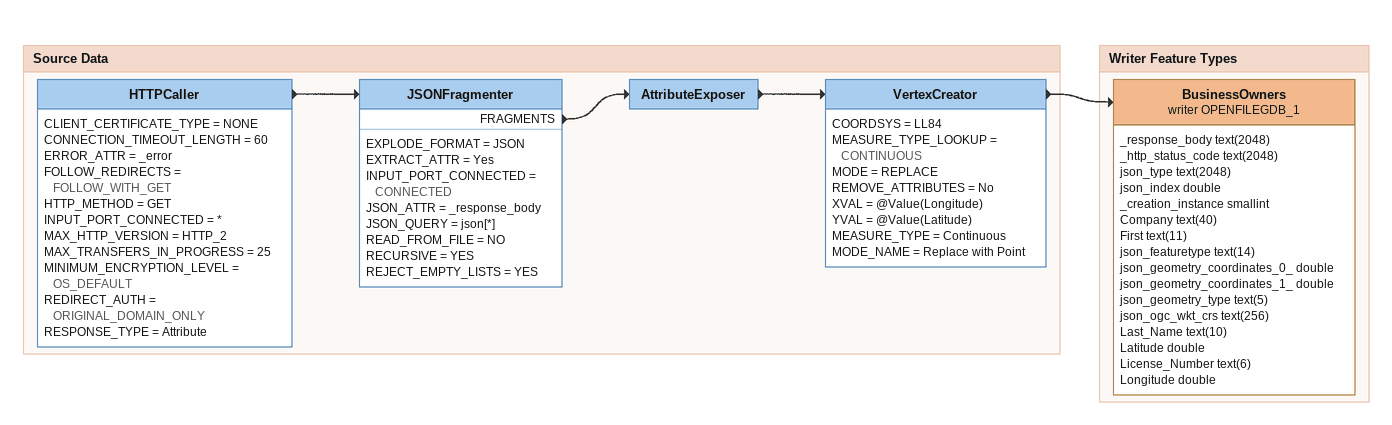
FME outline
Bookmark: Source Data
HTTPCaller
    CLIENT_CERTIFICATE_TYPE = NONE
    CONNECTION_TIMEOUT_LENGTH = 60
    ERROR_ATTR = _error
    FOLLOW_REDIRECTS = FOLLOW_WITH_GET
    HTTP_METHOD = GET
    INPUT_PORT_CONNECTED = *
    MAX_HTTP_VERSION = HTTP_2
    MAX_TRANSFERS_IN_PROGRESS = 25
    MINIMUM_ENCRYPTION_LEVEL = OS_DEFAULT
    REDIRECT_AUTH = ORIGINAL_DOMAIN_ONLY
    RESPONSE_TYPE = Attribute
    -> JSONFragmenter
JSONFragmenter
    EXPLODE_FORMAT = JSON
    EXTRACT_ATTR = Yes
    INPUT_PORT_CONNECTED = CONNECTED
    JSON_ATTR = _response_body
    JSON_QUERY = json[*]
    READ_FROM_FILE = NO
    RECURSIVE = YES
    REJECT_EMPTY_LISTS = YES
    FRAGMENTS -> AttributeExposer
AttributeExposer
    -> VertexCreator
VertexCreator
    COORDSYS = LL84
    MEASURE_TYPE_LOOKUP = CONTINUOUS
    MODE = REPLACE
    REMOVE_ATTRIBUTES = No
    XVAL = @Value(Longitude)
    YVAL = @Value(Latitude)
    MEASURE_TYPE = Continuous
    MODE_NAME = Replace with Point
    -> BusinessOwners (writer OPENFILEGDB_1)

Bookmark: Writer Feature Types
BusinessOwners (writer OPENFILEGDB_1)
    attributes: _response_body text(2048), _http_status_code text(2048), json_type text(2048), json_index double, _creation_instance smallint, Company text(40), First text(11), json_featuretype text(14), json_geometry_coordinates_0_ double, json_geometry_coordinates_1_ double, json_geometry_type text(5), json_ogc_wkt_crs text(256), Last_Name text(10), Latitude double, License_Number text(6), Longitude double
